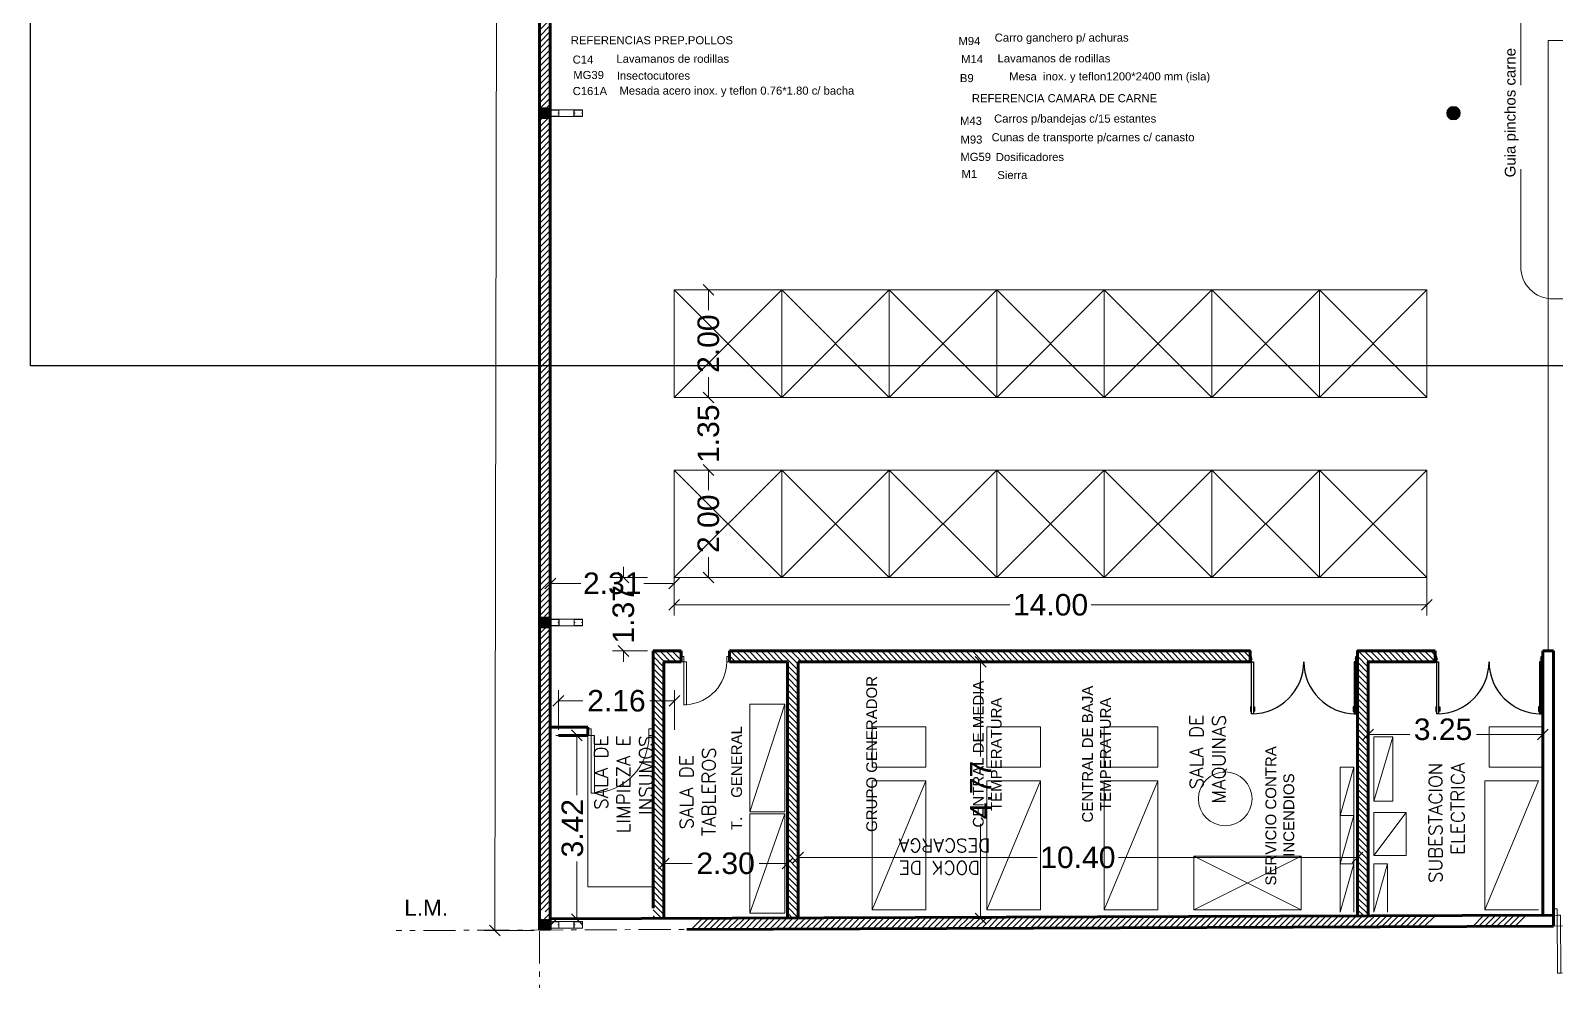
# Model space of a CAD drawing. Header units: inches. Extents: x 2 to 337, y 2 to 182.
# Drawn here: x 20.52 to 48.89, y 31.02 to 48.69 of the extents above; entities that cross this region are included whole.
import ezdxf

# ---------------------------------------------------------------- set-up
doc = ezdxf.new("R2010")
doc.units = ezdxf.units.IN
doc.header["$MEASUREMENT"] = 0
for name, pattern in [('ACAD_ISO10W100', [18, 12, -3, 0, -3]), ('HIDDEN2', [4.7625, 3.175, -1.5875]), ('LÍNEAS_OCULTAS2', [0.1875, 0.125, -0.0625])]:
    doc.linetypes.add(name, pattern=pattern)
for name, color, linetype, lineweight in [('0-EQUIPAMIENTO-LAB', 6, 'Continuous', 13), ('01 eje', 30, 'ACAD_ISO10W100', 9), ('ARQ-CARPINTERIAS', 4, 'Continuous', 9), ('COMESTIBLES0-EQUIP-TXT', 3, 'Continuous', 9), ('Est-Acero', 4, 'Continuous', 13), ('L COTAS', 1, 'Continuous', 9), ('l gris', 9, 'Continuous', 5), ('l muro', 5, 'Continuous', 80), ('L PROYEC', 4, 'HIDDEN2', 9), ('LAVADO MU', 10, 'Continuous', 5), ('smr acero', 170, 'Continuous', 15)]:
    doc.layers.add(name, color=color, linetype=linetype, lineweight=lineweight)
for name, color, linetype in [('01-COTAS ESTRUCTURA', 9, 'Continuous'), ('ARQ-TXTS LOCAL', 3, 'Continuous'), ('CARP-Herrajes', 9, 'Continuous'), ('Carp-Linea abrir', 9, 'Continuous'), ('CARP-MARCOS', 4, 'Continuous'), ('CARP-Puertas', 4, 'Continuous'), ('JU-PLANTA(XREF)$0$COMESTIBLES0-EQUIP-TXT', 3, 'Continuous'), ('l texto', 30, 'Continuous')]:
    doc.layers.add(name, color=color, linetype=linetype)
doc.styles.add('2mm para 1.100', font='ARIAL.TTF')
doc.styles.add('3mm para 1.100', font='ARIAL.TTF')
doc.styles.add('ARIAL', font='ARIAL.TTF')
doc.styles.add('JU-PLANTA(XREF)$0$ARIAL', font='ARIAL.TTF')
doc.styles.add('RomanS', font='romans.shx')
doc.styles.get("Standard").update_dxf_attribs({"font": 'ARIAL.TTF'})
doc.dimstyles.new('cotas 1.100', dxfattribs={"dimscale": 2, "dimtxt": 0.2, "dimasz": 0.1, "dimexe": 0.1, "dimexo": 0.05, "dimgap": 0.05, "dimtad": 0, "dimzin": 0, "dimdsep": 46, "dimtxsty": '2mm para 1.100', "dimblk": 'OBLIQUE', "dimcen": 0.09, "dimclrd": 256, "dimclre": 256, "dimclrt": 256, "dimaunit": 1, "dimadec": 3, "dimazin": 0, "dimtfac": 1, "dimtofl": 0, "dimtmove": 2, "dimatfit": 3, "dimfxl": 0, "dimtolj": 1, "dimtzin": 0, "dimlwd": -1, "dimlwe": -1, "dimarcsym": 0})
pattern_1 = [(135, (781.94622, -3415.76758), (-0.0561266008, -0.0561266008), [])]

# ---------------------------------------------------------------- blocks, each defined once
blk = doc.blocks.new('terreno1')
at = {"layer": '01 eje', "ltscale": 0.05}
for p, q in [((2858.813, 860.328), (2858.813, 730.799)), ((2901.252, 733.518), (2856.148, 733.34))]:
    blk.add_line(p, q, dxfattribs=at)
at = {"layer": '01 eje', "insert": (2856.297, 733.915), "char_height": 0.3, "attachment_point": 1}
blk.add_mtext_dynamic_manual_height_columns('L.M.', width=7.33177, gutter_width=12.5, heights=[0], dxfattribs=at)
blk = doc.blocks.new('SE-PM01$0$LR-PM01$0$Puerta1')
for p, q in [((616.66, 127.39), (616.66, 128.189)), ((616.711, 128.189), (616.66, 128.189)), ((616.711, 127.39), (616.711, 128.189)), ((616.711, 127.39), (616.66, 127.39))]:
    blk.add_line(p, q)
at = {"ltscale": 200}
for points in [[(616.61, 127.29), (616.66, 127.29), (616.66, 127.39), (616.61, 127.39)], [(617.46, 127.29), (617.51, 127.29), (617.51, 127.39), (617.46, 127.39)]]:
    blk.add_lwpolyline(points, close=True, dxfattribs=at)
blk.add_arc((616.66, 127.39), 0.8, 360, 86.3151, dxfattribs=at)
blk = doc.blocks.new('*U29')
at = {"layer": 'CARP-Herrajes'}
for p, q in [((0.03, 0.912), (0.02, 0.912)), ((0.03, 0.898), (0.02, 0.898)), ((0.062, 0.912), (0.072, 0.912)), ((0.062, 0.898), (0.072, 0.898)), ((1.938, 0.912), (1.928, 0.912)), ((1.938, 0.898), (1.928, 0.898)), ((1.97, 0.912), (1.98, 0.912)), ((1.97, 0.898), (1.98, 0.898))]:
    blk.add_line(p, q, dxfattribs=at)
for points in [[(0.013, 0.923), (0.017, 0.923, -0.414214), (0.02, 0.919), (0.02, 0.842, -0.414214), (0.017, 0.838), (0.013, 0.838, -0.414214), (0.01, 0.842), (0.01, 0.919, -0.414214)], [(0.079, 0.923), (0.075, 0.923, 0.414214), (0.072, 0.919), (0.072, 0.842, 0.414214), (0.075, 0.838), (0.079, 0.838, 0.414214), (0.082, 0.842), (0.082, 0.919, 0.414214)], [(1.921, 0.923), (1.925, 0.923, -0.414214), (1.928, 0.919), (1.928, 0.842, -0.414214), (1.925, 0.838), (1.921, 0.838, -0.414214), (1.918, 0.842), (1.918, 0.919, -0.414214)], [(1.987, 0.923), (1.983, 0.923, 0.414214), (1.98, 0.919), (1.98, 0.842, 0.414214), (1.983, 0.838), (1.987, 0.838, 0.414214), (1.99, 0.842), (1.99, 0.919, 0.414214)]]:
    blk.add_lwpolyline(points, format="xyb", close=True, dxfattribs=at)
at = {"layer": 'Carp-Linea abrir'}
for centre, start, end in [((0.03, 0), 0, 90), ((1.97, 0), 90, 180)]:
    blk.add_arc(centre, 0.97, start, end, dxfattribs=at)
at = {"layer": 'CARP-MARCOS'}
for points in [[(0, 0), (0, -0.01), (0.01, -0.01), (0.01, 0), (0.03, 0), (0.03, -0.045), (0.04, -0.045), (0.04, -0.055), (0.03, -0.055), (0.03, -0.1), (0.01, -0.1), (0.01, -0.09), (0, -0.09), (0, -0.1)], [(2, 0), (2, -0.01), (1.99, -0.01), (1.99, 0), (1.97, 0), (1.97, -0.045), (1.96, -0.045), (1.96, -0.055), (1.97, -0.055), (1.97, -0.1), (1.99, -0.1), (1.99, -0.09), (2, -0.09), (2, -0.1)]]:
    blk.add_lwpolyline(points, dxfattribs=at)
at = {"layer": 'CARP-Puertas'}
for points in [[(0.03, 0), (0.062, 0), (0.062, 0.97), (0.03, 0.97), (0.03, 0)], [(1.97, 0), (1.938, 0), (1.938, 0.97), (1.97, 0.97), (1.97, 0)]]:
    blk.add_lwpolyline(points, dxfattribs=at)
blk = doc.blocks.new('_Oblique')
at = {"color": 0, "linetype": 'ByBlock', "lineweight": -2}
blk.add_line((-0.5, -0.5), (0.5, 0.5), dxfattribs=at)
blk = doc.blocks.new('*D95')
at = {"layer": 'Defpoints', "color": 0}
for p in [(29.361, 156.769), (30.191, 156.768), (29.991, 31.949)]:
    blk.add_point(p, dxfattribs=at)
at = {"layer": 'L COTAS'}
for p, q in [((30.091, 156.768), (29.161, 156.77)), ((29.361, 156.769), (29.262, 95.269)), ((29.161, 31.95), (29.259, 93.45)), ((29.891, 31.949), (28.961, 31.95))]:
    blk.add_line(p, q, dxfattribs=at)
at = {"layer": 'L COTAS', "xscale": 0.2, "yscale": 0.2, "zscale": 0.2}
for p, rotation in [((29.361, 156.769), 89.90828215739022), ((29.161, 31.95), 269.9082821573902)]:
    blk.add_blockref('_Oblique', p, dxfattribs=dict(at, rotation=rotation))
at = {"layer": 'L COTAS', "insert": (29.261, 94.36), "char_height": 0.4, "attachment_point": 5, "rotation": 89.9083, "style": '2mm para 1.100'}
blk.add_mtext('\\A1;124.82', dxfattribs=at)
blk = doc.blocks.new('*D172')
at = {"layer": 'Defpoints', "color": 0}
for p in [(37.343, 36.95), (38.196, 36.95), (37.969, 32.176)]:
    blk.add_point(p, dxfattribs=at)
at = {"layer": 'L COTAS'}
for p, q in [((37.443, 36.95), (38.396, 36.95)), ((38.196, 36.95), (38.196, 35.19)), ((38.196, 32.176), (38.196, 33.935)), ((38.069, 32.176), (38.396, 32.176))]:
    blk.add_line(p, q, dxfattribs=at)
at = {"layer": 'L COTAS', "xscale": 0.2, "yscale": 0.2, "zscale": 0.2}
for p, rotation in [((38.196, 36.95), 90), ((38.196, 32.176), 270)]:
    blk.add_blockref('_Oblique', p, dxfattribs=dict(at, rotation=rotation))
at = {"layer": 'L COTAS', "insert": (38.196, 34.563), "char_height": 0.4, "attachment_point": 5, "rotation": 90, "style": '2mm para 1.100'}
blk.add_mtext('\\A1;4.77', dxfattribs=at)
blk = doc.blocks.new('*D236')
at = {"layer": 'Defpoints', "color": 0}
for p in [(34.802, 33.292), (45.206, 33.309), (45.206, 33.292)]:
    blk.add_point(p, dxfattribs=at)
at = {"layer": 'L COTAS'}
for p, q in [((34.802, 33.392), (34.802, 33.509)), ((45.206, 33.392), (45.206, 33.509)), ((34.802, 33.309), (39.249, 33.309)), ((45.206, 33.309), (40.759, 33.309))]:
    blk.add_line(p, q, dxfattribs=at)
at = {"layer": 'L COTAS', "xscale": 0.2, "yscale": 0.2, "zscale": 0.2, "rotation": 180}
blk.add_blockref('_Oblique', (34.802, 33.309), dxfattribs=at)
at = {"layer": 'L COTAS', "xscale": 0.2, "yscale": 0.2, "zscale": 0.2}
blk.add_blockref('_Oblique', (45.206, 33.309), dxfattribs=at)
at = {"layer": 'L COTAS', "insert": (40.004, 33.309), "char_height": 0.4, "attachment_point": 5, "style": '2mm para 1.100'}
blk.add_mtext('\\A1;10.40', dxfattribs=at)
blk = doc.blocks.new('SE-PM01$0$P3')
for p, q in [((7, 19.56), (6.1, 19.56)), ((6.1, 19.509), (6.1, 19.56)), ((7, 19.509), (7, 19.56))]:
    blk.add_line(p, q)
at = {"ltscale": 200}
blk.add_line((7, 19.509), (6.1, 19.509), dxfattribs=at)
for points in [[(7.1, 19.61), (7.1, 19.56), (7, 19.56), (7, 19.61)], [(7.1, 18.66), (7.1, 18.61), (7, 18.61), (7, 18.66)]]:
    blk.add_lwpolyline(points, close=True, dxfattribs=at)
blk.add_arc((7, 19.56), 0.9, 183.2763, 270, dxfattribs=at)
blk = doc.blocks.new('*D214')
at = {"layer": 'Defpoints', "color": 0}
for p in [(32.302, 34.357), (34.602, 34.357), (34.602, 33.198)]:
    blk.add_point(p, dxfattribs=at)
at = {"layer": 'L COTAS'}
for p, q in [((32.302, 34.257), (32.302, 32.998)), ((34.602, 34.257), (34.602, 32.998)), ((32.302, 33.198), (32.83, 33.198)), ((34.602, 33.198), (34.074, 33.198))]:
    blk.add_line(p, q, dxfattribs=at)
at = {"layer": 'L COTAS', "xscale": 0.2, "yscale": 0.2, "zscale": 0.2, "rotation": 180}
blk.add_blockref('_Oblique', (32.302, 33.198), dxfattribs=at)
at = {"layer": 'L COTAS', "xscale": 0.2, "yscale": 0.2, "zscale": 0.2}
blk.add_blockref('_Oblique', (34.602, 33.198), dxfattribs=at)
at = {"layer": 'L COTAS', "insert": (33.452, 33.198), "char_height": 0.4, "attachment_point": 5, "style": '2mm para 1.100'}
blk.add_mtext('\\A1;2.30', dxfattribs=at)
blk = doc.blocks.new('*D84')
at = {"layer": 'Defpoints', "color": 0}
for p in [(32.496, 43.866), (32.496, 41.866), (33.132, 41.866)]:
    blk.add_point(p, dxfattribs=at)
at = {"layer": 'L COTAS'}
for p, q in [((32.596, 43.866), (33.332, 43.866)), ((33.132, 43.866), (33.132, 43.488)), ((33.132, 41.866), (33.132, 42.244)), ((32.596, 41.866), (33.332, 41.866))]:
    blk.add_line(p, q, dxfattribs=at)
at = {"layer": 'L COTAS', "xscale": 0.2, "yscale": 0.2, "zscale": 0.2}
for p, rotation in [((33.132, 43.866), 90), ((33.132, 41.866), 270)]:
    blk.add_blockref('_Oblique', p, dxfattribs=dict(at, rotation=rotation))
at = {"layer": 'L COTAS', "insert": (33.132, 42.866), "char_height": 0.4, "attachment_point": 5, "rotation": 90, "style": '2mm para 1.100'}
blk.add_mtext('\\A1;2.00', dxfattribs=at)
blk = doc.blocks.new('*D85')
at = {"layer": 'Defpoints', "color": 0}
for p in [(32.496, 41.866), (32.496, 40.516), (33.132, 40.516)]:
    blk.add_point(p, dxfattribs=at)
at = {"layer": 'L COTAS'}
for p, q in [((33.132, 41.866), (33.132, 42.066)), ((32.596, 41.866), (33.332, 41.866)), ((32.596, 40.516), (33.332, 40.516)), ((33.132, 40.516), (33.132, 40.316))]:
    blk.add_line(p, q, dxfattribs=at)
at = {"layer": 'L COTAS', "xscale": 0.2, "yscale": 0.2, "zscale": 0.2}
for p, rotation in [((33.132, 41.866), 270), ((33.132, 40.516), 90)]:
    blk.add_blockref('_Oblique', p, dxfattribs=dict(at, rotation=rotation))
at = {"layer": 'L COTAS', "insert": (33.132, 41.191), "char_height": 0.4, "attachment_point": 5, "rotation": 90, "style": '2mm para 1.100'}
blk.add_mtext('\\A1;1.35', dxfattribs=at)
blk = doc.blocks.new('*D86')
at = {"layer": 'Defpoints', "color": 0}
for p in [(32.496, 40.516), (32.496, 38.516), (33.132, 38.516)]:
    blk.add_point(p, dxfattribs=at)
at = {"layer": 'L COTAS'}
for p, q in [((32.596, 40.516), (33.332, 40.516)), ((33.132, 40.516), (33.132, 40.138)), ((33.132, 38.516), (33.132, 38.894)), ((32.596, 38.516), (33.332, 38.516))]:
    blk.add_line(p, q, dxfattribs=at)
at = {"layer": 'L COTAS', "xscale": 0.2, "yscale": 0.2, "zscale": 0.2}
for p, rotation in [((33.132, 40.516), 90), ((33.132, 38.516), 270)]:
    blk.add_blockref('_Oblique', p, dxfattribs=dict(at, rotation=rotation))
at = {"layer": 'L COTAS', "insert": (33.132, 39.516), "char_height": 0.4, "attachment_point": 5, "rotation": 90, "style": '2mm para 1.100'}
blk.add_mtext('\\A1;2.00', dxfattribs=at)
blk = doc.blocks.new('*D93')
at = {"layer": 'Defpoints', "color": 0}
for p in [(45.406, 36.091), (48.652, 35.776), (45.406, 35.596)]:
    blk.add_point(p, dxfattribs=at)
at = {"layer": 'L COTAS'}
for p, q in [((45.406, 35.991), (45.406, 35.396)), ((45.406, 35.596), (46.176, 35.596)), ((48.652, 35.596), (47.418, 35.596)), ((48.652, 35.676), (48.652, 35.396))]:
    blk.add_line(p, q, dxfattribs=at)
at = {"layer": 'L COTAS', "xscale": 0.2, "yscale": 0.2, "zscale": 0.2, "rotation": 180}
blk.add_blockref('_Oblique', (45.406, 35.596), dxfattribs=at)
at = {"layer": 'L COTAS', "xscale": 0.2, "yscale": 0.2, "zscale": 0.2}
blk.add_blockref('_Oblique', (48.652, 35.596), dxfattribs=at)
at = {"layer": 'L COTAS', "insert": (46.797, 35.691), "char_height": 0.4, "attachment_point": 5, "style": '2mm para 1.100'}
blk.add_mtext('\\A1;3.25', dxfattribs=at)
blk = doc.blocks.new('*D234')
at = {"layer": 'Defpoints', "color": 0}
for p in [(46.496, 39.015), (32.496, 38.516), (32.496, 38.007)]:
    blk.add_point(p, dxfattribs=at)
at = {"layer": 'L COTAS'}
for p, q in [((46.496, 38.915), (46.496, 37.807)), ((32.496, 38.416), (32.496, 37.807)), ((32.496, 38.007), (38.741, 38.007)), ((46.496, 38.007), (40.252, 38.007))]:
    blk.add_line(p, q, dxfattribs=at)
at = {"layer": 'L COTAS', "xscale": 0.2, "yscale": 0.2, "zscale": 0.2, "rotation": 180}
blk.add_blockref('_Oblique', (32.496, 38.007), dxfattribs=at)
at = {"layer": 'L COTAS', "xscale": 0.2, "yscale": 0.2, "zscale": 0.2}
blk.add_blockref('_Oblique', (46.496, 38.007), dxfattribs=at)
at = {"layer": 'L COTAS', "insert": (39.496, 38.007), "char_height": 0.4, "attachment_point": 5, "style": '2mm para 1.100'}
blk.add_mtext('\\A1;14.00', dxfattribs=at)
blk = doc.blocks.new('*D94')
at = {"layer": 'Defpoints', "color": 0}
for p in [(30.191, 38.916), (32.496, 38.916), (30.191, 38.407)]:
    blk.add_point(p, dxfattribs=at)
at = {"layer": 'L COTAS'}
for p, q in [((30.191, 38.816), (30.191, 38.207)), ((32.496, 38.816), (32.496, 38.207)), ((30.191, 38.407), (30.759, 38.407)), ((32.496, 38.407), (31.928, 38.407))]:
    blk.add_line(p, q, dxfattribs=at)
at = {"layer": 'L COTAS', "xscale": 0.2, "yscale": 0.2, "zscale": 0.2, "rotation": 180}
blk.add_blockref('_Oblique', (30.191, 38.407), dxfattribs=at)
at = {"layer": 'L COTAS', "xscale": 0.2, "yscale": 0.2, "zscale": 0.2}
blk.add_blockref('_Oblique', (32.496, 38.407), dxfattribs=at)
at = {"layer": 'L COTAS', "insert": (31.343, 38.407), "char_height": 0.4, "attachment_point": 5, "style": '2mm para 1.100'}
blk.add_mtext('\\A1;2.31', dxfattribs=at)
blk = doc.blocks.new('*D241')
at = {"layer": 'Defpoints', "color": 0}
for p in [(31.551, 38.516), (32.102, 38.516), (32.102, 37.15)]:
    blk.add_point(p, dxfattribs=at)
at = {"layer": 'L COTAS'}
for p, q in [((31.551, 38.516), (31.551, 38.716)), ((32.002, 38.516), (31.351, 38.516)), ((32.002, 37.15), (31.351, 37.15)), ((31.551, 37.15), (31.551, 36.95))]:
    blk.add_line(p, q, dxfattribs=at)
at = {"layer": 'L COTAS', "xscale": 0.2, "yscale": 0.2, "zscale": 0.2}
for p, rotation in [((31.551, 38.516), 270), ((31.551, 37.15), 90)]:
    blk.add_blockref('_Oblique', p, dxfattribs=dict(at, rotation=rotation))
at = {"layer": 'L COTAS', "insert": (31.551, 37.833), "char_height": 0.4, "attachment_point": 5, "rotation": 90, "style": '2mm para 1.100'}
blk.add_mtext('\\A1;1.37', dxfattribs=at)
blk = doc.blocks.new('*D182')
at = {"layer": 'Defpoints', "color": 0}
for p in [(30.191, 35.58), (30.686, 35.58), (31.376, 32.16)]:
    blk.add_point(p, dxfattribs=at)
at = {"layer": 'L COTAS'}
for p, q in [((30.291, 35.58), (30.886, 35.58)), ((30.686, 35.58), (30.686, 34.47)), ((30.686, 32.16), (30.686, 33.235)), ((31.276, 32.16), (30.486, 32.16))]:
    blk.add_line(p, q, dxfattribs=at)
at = {"layer": 'L COTAS', "xscale": 0.2, "yscale": 0.2, "zscale": 0.2}
for p, rotation in [((30.686, 35.58), 90), ((30.686, 32.16), 270)]:
    blk.add_blockref('_Oblique', p, dxfattribs=dict(at, rotation=rotation))
at = {"layer": 'L COTAS', "insert": (30.603, 33.853), "char_height": 0.4, "attachment_point": 5, "rotation": 90, "style": '2mm para 1.100'}
blk.add_mtext('\\A1;3.42', dxfattribs=at)
blk = doc.blocks.new('*D183')
at = {"layer": 'Defpoints', "color": 0}
for p in [(30.341, 36.222), (30.341, 35.58), (32.502, 35.58)]:
    blk.add_point(p, dxfattribs=at)
at = {"layer": 'L COTAS'}
for p, q in [((30.341, 35.68), (30.341, 36.422)), ((32.502, 35.68), (32.502, 36.422)), ((30.341, 36.222), (30.799, 36.222)), ((32.502, 36.222), (32.044, 36.222))]:
    blk.add_line(p, q, dxfattribs=at)
at = {"layer": 'L COTAS', "xscale": 0.2, "yscale": 0.2, "zscale": 0.2, "rotation": 180}
blk.add_blockref('_Oblique', (30.341, 36.222), dxfattribs=at)
at = {"layer": 'L COTAS', "xscale": 0.2, "yscale": 0.2, "zscale": 0.2}
blk.add_blockref('_Oblique', (32.502, 36.222), dxfattribs=at)
at = {"layer": 'L COTAS', "insert": (31.421, 36.222), "char_height": 0.4, "attachment_point": 5, "style": '2mm para 1.100'}
blk.add_mtext('\\A1;2.16', dxfattribs=at)
blk = doc.blocks.new('base1')
at = {"layer": 'smr acero'}
h = blk.add_hatch(color=256, dxfattribs=at)
h.dxf.hatch_style = 1
h.paths.add_polyline_path([(4862.665, 1040.797), (4862.665, 1040.597), (4862.465, 1040.597), (4862.465, 1040.797)])
for p, q in [((4863.111, 1040.757), (4862.809, 1040.757)), ((4863.111, 1040.637), (4862.809, 1040.637))]:
    blk.add_line(p, q, dxfattribs=at)
blk.add_lwpolyline([(4862.465, 1040.597), (4862.665, 1040.597), (4862.665, 1040.797), (4862.465, 1040.797)], close=True, dxfattribs=at)
for points in [[(4862.819, 1040.757), (4862.671, 1040.757, 0.414214), (4862.665, 1040.751), (4862.665, 1040.703, 0.414214), (4862.671, 1040.697), (4862.685, 1040.697), (4862.685, 1040.699), (4862.673, 1040.699, -0.414214), (4862.667, 1040.705), (4862.667, 1040.749, -0.414214), (4862.673, 1040.755), (4862.817, 1040.755, -0.414214), (4862.823, 1040.749), (4862.823, 1040.705, -0.414214), (4862.817, 1040.699), (4862.805, 1040.699), (4862.805, 1040.697), (4862.819, 1040.697, 0.414214), (4862.825, 1040.703), (4862.825, 1040.751, 0.414214)], [(4863.111, 1040.757), (4863.259, 1040.757, -0.414214), (4863.265, 1040.751), (4863.265, 1040.703, -0.414214), (4863.259, 1040.697), (4863.245, 1040.697), (4863.245, 1040.699), (4863.257, 1040.699, 0.414214), (4863.263, 1040.705), (4863.263, 1040.749, 0.414214), (4863.257, 1040.755), (4863.113, 1040.755, 0.414214), (4863.107, 1040.749), (4863.107, 1040.705, 0.414214), (4863.113, 1040.699), (4863.125, 1040.699), (4863.125, 1040.697), (4863.111, 1040.697, -0.414214), (4863.105, 1040.703), (4863.105, 1040.751, -0.414214)], [(4862.819, 1040.637), (4862.671, 1040.637, -0.414214), (4862.665, 1040.643), (4862.665, 1040.691, -0.414214), (4862.671, 1040.697), (4862.685, 1040.697), (4862.685, 1040.695), (4862.673, 1040.695, 0.414214), (4862.667, 1040.689), (4862.667, 1040.645, 0.414214), (4862.673, 1040.639), (4862.817, 1040.639, 0.414214), (4862.823, 1040.645), (4862.823, 1040.689, 0.414214), (4862.817, 1040.695), (4862.805, 1040.695), (4862.805, 1040.697), (4862.819, 1040.697, -0.414214), (4862.825, 1040.691), (4862.825, 1040.643, -0.414214)], [(4863.111, 1040.637), (4863.259, 1040.637, 0.414214), (4863.265, 1040.643), (4863.265, 1040.691, 0.414214), (4863.259, 1040.697), (4863.245, 1040.697), (4863.245, 1040.695), (4863.257, 1040.695, -0.414214), (4863.263, 1040.689), (4863.263, 1040.645, -0.414214), (4863.257, 1040.639), (4863.113, 1040.639, -0.414214), (4863.107, 1040.645), (4863.107, 1040.689, -0.414214), (4863.113, 1040.695), (4863.125, 1040.695), (4863.125, 1040.697), (4863.111, 1040.697, 0.414214), (4863.105, 1040.691), (4863.105, 1040.643, 0.414214)]]:
    blk.add_lwpolyline(points, format="xyb", close=True, dxfattribs=at)

msp = doc.modelspace()

# ---------------------------------------------------------------- hatches: boundary and pattern name
at = {"layer": 'LAVADO MU'}
h = msp.add_hatch(dxfattribs=at)
h.set_pattern_fill('ANSI31', color=256, scale=0.025)
h.set_pattern_definition([(45, (-3437.72622, -714.39376), (-0.0561266008, 0.0561266008), [])])
h.paths.add_polyline_path([(30.191, 71.952), (29.991, 71.952), (29.991, 32.299), (30.191, 32.299)])
h = msp.add_hatch(dxfattribs=at)
h.set_pattern_fill('ANSI31', color=256, scale=0.025, angle=90)
h.set_pattern_definition([(135, (768.84247, -3415.76796), (-0.0561266008, -0.0561266008), [])])
h.paths.add_polyline_path([(32.102, 37.15), (32.102, 32.175), (32.302, 32.175), (32.302, 36.95), (32.623, 36.95), (32.623, 37.15)])
h = msp.add_hatch(dxfattribs=at)
h.set_pattern_fill('ANSI31', color=256, scale=0.025, angle=90)
h.set_pattern_definition(pattern_1)
h.paths.add_polyline_path([(33.523, 37.15), (33.523, 36.95), (34.602, 36.95), (34.602, 32.175), (34.802, 32.175), (34.802, 36.95), (43.206, 36.95), (43.206, 37.15), (34.802, 37.15), (34.802, 37.15)])
h = msp.add_hatch(dxfattribs=at)
h.set_pattern_fill('ANSI31', color=256, scale=0.025, angle=90)
h.set_pattern_definition(pattern_1)
h.paths.add_polyline_path([(45.206, 37.15), (45.206, 32.22), (45.401, 32.221), (45.406, 36.95), (46.652, 36.95), (46.652, 37.15)])
at = {"layer": 'smr acero'}
h = msp.add_hatch(color=256, dxfattribs=at)
h.dxf.hatch_style = 1
h.paths.add_polyline_path([(46.866, 47.154, 1), (47.116, 47.154, 1)])

# ---------------------------------------------------------------- linework, layer by layer
msp.add_lwpolyline([(20.523, 68.449), (98.033, 68.449), (98.033, 42.456), (20.523, 42.456)], close=True)
at = {"layer": '0-EQUIPAMIENTO-LAB'}
for p, q in [((34.553, 36.16), (33.903, 34.16)), ((30.891, 35.58), (30.891, 32.76)), ((36.178, 35.736), (37.178, 35.736)), ((36.178, 34.986), (36.178, 35.736)), ((37.178, 34.986), (37.178, 35.736)), ((38.308, 35.736), (39.308, 35.736)), ((38.308, 34.986), (38.308, 35.736)), ((39.308, 34.986), (39.308, 35.736)), ((40.491, 35.736), (41.491, 35.736)), ((40.491, 34.986), (40.491, 35.736)), ((41.491, 34.986), (41.491, 35.736)), ((45.862, 35.555), (45.512, 35.555)), ((45.862, 35.555), (45.512, 34.355)), ((45.512, 35.555), (45.512, 34.355)), ((45.862, 35.555), (45.862, 34.355)), ((47.652, 35.736), (48.652, 35.736)), ((47.652, 34.986), (47.652, 35.736)), ((36.178, 34.986), (37.178, 34.986)), ((38.308, 34.986), (39.308, 34.986)), ((40.491, 34.986), (41.491, 34.986)), ((44.885, 34.99), (45.135, 34.99)), ((45.135, 34.99), (44.885, 34.09)), ((44.885, 34.99), (44.885, 34.09)), ((45.135, 34.99), (45.135, 34.09)), ((47.652, 34.986), (48.652, 34.986)), ((36.178, 32.336), (36.178, 34.736)), ((36.178, 34.736), (37.178, 34.736)), ((36.178, 32.336), (37.178, 34.736)), ((37.178, 32.336), (37.178, 34.736)), ((38.308, 32.336), (38.308, 34.736)), ((38.308, 34.736), (39.308, 34.736)), ((38.308, 32.336), (39.308, 34.736)), ((39.308, 32.336), (39.308, 34.736)), ((40.491, 32.336), (40.491, 34.736)), ((40.491, 34.736), (41.491, 34.736)), ((40.491, 32.336), (41.491, 34.736)), ((41.491, 32.336), (41.491, 34.736)), ((47.575, 32.336), (47.575, 34.736)), ((47.575, 34.736), (48.575, 34.736)), ((47.575, 32.336), (48.575, 34.736)), ((45.862, 34.355), (45.512, 34.355)), ((34.553, 34.122), (33.903, 32.274)), ((44.885, 34.09), (45.135, 34.09)), ((45.135, 34.09), (44.885, 33.19)), ((44.885, 34.09), (44.885, 33.19)), ((44.885, 34.09), (45.135, 34.09)), ((45.135, 34.09), (45.135, 33.19)), ((46.112, 34.144), (45.512, 34.144)), ((46.112, 34.144), (45.512, 33.344)), ((45.512, 34.144), (45.512, 33.344)), ((46.112, 34.144), (46.112, 33.344)), ((44.159, 32.336), (42.159, 33.336)), ((42.159, 32.336), (44.159, 33.336)), ((44.159, 33.336), (42.159, 33.336)), ((42.159, 32.336), (42.159, 33.336)), ((44.159, 32.336), (44.159, 33.336)), ((44.885, 33.19), (45.135, 33.19)), ((45.135, 33.19), (44.885, 32.29)), ((44.885, 33.19), (44.885, 32.29)), ((44.885, 33.19), (45.135, 33.19)), ((45.135, 33.19), (45.135, 32.29)), ((46.112, 33.344), (45.512, 33.344)), ((45.512, 33.19), (45.762, 33.19)), ((45.762, 33.19), (45.512, 32.29)), ((45.512, 33.19), (45.512, 32.29)), ((45.762, 33.19), (45.762, 32.29)), ((30.891, 32.76), (32.091, 32.76)), ((36.178, 32.336), (37.178, 32.336)), ((38.308, 32.336), (39.308, 32.336)), ((40.491, 32.336), (41.491, 32.336)), ((44.159, 32.336), (42.159, 32.336)), ((47.575, 32.336), (48.575, 32.336))]:
    msp.add_line(p, q, dxfattribs=at)
for points in [[(32.496, 43.866), (34.496, 43.866), (34.496, 41.866), (32.496, 41.866), (34.496, 43.866), (34.496, 41.866), (32.496, 43.866), (32.496, 41.866)], [(34.496, 43.866), (36.496, 43.866), (36.496, 41.866), (34.496, 41.866), (36.496, 43.866), (36.496, 41.866), (34.496, 43.866), (34.496, 41.866)], [(36.496, 43.866), (38.496, 43.866), (38.496, 41.866), (36.496, 41.866), (38.496, 43.866), (38.496, 41.866), (36.496, 43.866), (36.496, 41.866)], [(38.496, 43.866), (40.496, 43.866), (40.496, 41.866), (38.496, 41.866), (40.496, 43.866), (40.496, 41.866), (38.496, 43.866), (38.496, 41.866)], [(40.496, 43.866), (42.496, 43.866), (42.496, 41.866), (40.496, 41.866), (42.496, 43.866), (42.496, 41.866), (40.496, 43.866), (40.496, 41.866)], [(42.496, 43.866), (44.496, 43.866), (44.496, 41.866), (42.496, 41.866), (44.496, 43.866), (44.496, 41.866), (42.496, 43.866), (42.496, 41.866)], [(44.496, 43.866), (46.496, 43.866), (46.496, 41.866), (44.496, 41.866), (46.496, 43.866), (46.496, 41.866), (44.496, 43.866), (44.496, 41.866)], [(32.496, 40.516), (34.496, 40.516), (34.496, 38.516), (32.496, 38.516), (34.496, 40.516), (34.496, 38.516), (32.496, 40.516), (32.496, 38.516)], [(34.496, 40.516), (36.496, 40.516), (36.496, 38.516), (34.496, 38.516), (36.496, 40.516), (36.496, 38.516), (34.496, 40.516), (34.496, 38.516)], [(36.496, 40.516), (38.496, 40.516), (38.496, 38.516), (36.496, 38.516), (38.496, 40.516), (38.496, 38.516), (36.496, 40.516), (36.496, 38.516)], [(38.496, 40.516), (40.496, 40.516), (40.496, 38.516), (38.496, 38.516), (40.496, 40.516), (40.496, 38.516), (38.496, 40.516), (38.496, 38.516)], [(40.496, 40.516), (42.496, 40.516), (42.496, 38.516), (40.496, 38.516), (42.496, 40.516), (42.496, 38.516), (40.496, 40.516), (40.496, 38.516)], [(42.496, 40.516), (44.496, 40.516), (44.496, 38.516), (42.496, 38.516), (44.496, 40.516), (44.496, 38.516), (42.496, 40.516), (42.496, 38.516)], [(44.496, 40.516), (46.496, 40.516), (46.496, 38.516), (44.496, 38.516), (46.496, 40.516), (46.496, 38.516), (44.496, 40.516), (44.496, 38.516)], [(33.903, 36.16), (34.553, 36.16), (34.553, 34.16), (33.903, 34.16)], [(33.903, 34.122), (34.553, 34.122), (34.553, 32.274), (33.903, 32.274)]]:
    msp.add_lwpolyline(points, close=True, dxfattribs=at)
msp.add_circle((42.745, 34.399), 0.5, dxfattribs=at)
at = {"layer": 'Est-Acero'}
msp.add_circle((46.991, 47.154), 0.125, dxfattribs=at)
at = {"layer": 'l gris'}
msp.add_lwpolyline([(51.252, 48.504), (48.752, 48.504), (48.752, 37.15)], dxfattribs=at)
at = {"layer": 'l muro'}
for p, q in [((29.991, 156.769), (29.991, 31.96)), ((30.191, 156.769), (30.191, 31.96)), ((30.191, 32.149), (30.191, 52.651)), ((32.623, 37.15), (32.102, 37.15)), ((32.102, 37.15), (32.102, 32.365)), ((32.302, 36.95), (32.302, 32.165)), ((32.623, 36.95), (32.302, 36.95)), ((32.623, 37.15), (32.623, 36.95)), ((33.523, 37.15), (34.802, 37.15)), ((33.523, 37.15), (33.523, 36.95)), ((33.523, 36.95), (34.602, 36.95)), ((34.602, 36.95), (34.602, 32.175)), ((34.802, 36.95), (34.802, 32.175)), ((48.652, 32.233), (48.652, 37.15)), ((48.652, 37.15), (48.852, 37.15)), ((48.853, 32.034), (48.852, 37.15)), ((30.891, 35.73), (30.191, 35.73)), ((30.891, 35.58), (30.341, 35.58)), ((30.891, 35.58), (30.891, 35.73)), ((32.732, 31.971), (48.853, 32.034))]:
    msp.add_line(p, q, dxfattribs=at)
for points in [[(34.802, 37.15), (34.802, 37.15), (43.206, 37.15), (43.206, 36.95), (34.802, 36.95)], [(48.853, 32.233), (30.191, 32.165)]]:
    msp.add_lwpolyline(points, dxfattribs=at)
msp.add_lwpolyline([(46.652, 37.15), (46.652, 36.95), (45.406, 36.95), (45.401, 32.221), (45.206, 32.22), (45.206, 37.15), (46.652, 37.15)], close=True, dxfattribs=at)
at = {"layer": 'L PROYEC', "linetype": 'LÍNEAS_OCULTAS2', "ltscale": 25}
for p, q in [((48.242, 50.801), (48.242, 44.298)), ((48.842, 43.698), (51.494, 43.698))]:
    msp.add_line(p, q, dxfattribs=at)
at = {"layer": 'L PROYEC', "linetype": 'LÍNEAS_OCULTAS2', "ltscale": 50}
msp.add_arc((48.842, 44.298), 0.6, 180, 270, dxfattribs=at)
at = {"layer": 'LAVADO MU'}
for p, q in [((29.991, 32.07), (30.191, 32.27)), ((29.993, 31.96), (30.191, 32.158)), ((30.106, 31.96), (30.295, 32.15)), ((32.811, 31.971), (33.001, 32.161)), ((32.923, 31.971), (33.114, 32.162)), ((33.036, 31.972), (33.226, 32.162)), ((33.149, 31.972), (33.339, 32.163)), ((33.261, 31.973), (33.452, 32.163)), ((33.374, 31.973), (33.564, 32.164)), ((33.487, 31.974), (33.677, 32.164)), ((33.6, 31.974), (33.79, 32.164)), ((33.712, 31.975), (33.903, 32.165)), ((33.825, 31.975), (34.015, 32.165)), ((33.938, 31.975), (34.128, 32.166)), ((34.05, 31.976), (34.241, 32.166)), ((34.163, 31.976), (34.354, 32.167)), ((34.276, 31.977), (34.466, 32.167)), ((34.388, 31.977), (34.579, 32.168)), ((34.501, 31.978), (34.692, 32.168)), ((34.614, 31.978), (34.804, 32.169)), ((34.726, 31.979), (34.917, 32.169)), ((34.839, 31.979), (35.03, 32.17)), ((34.952, 31.979), (35.143, 32.17)), ((35.065, 31.98), (35.255, 32.171)), ((35.177, 31.98), (35.368, 32.171)), ((35.29, 31.981), (35.481, 32.172)), ((35.403, 31.981), (35.593, 32.172)), ((35.515, 31.982), (35.706, 32.172)), ((35.628, 31.982), (35.819, 32.173)), ((35.741, 31.983), (35.932, 32.173)), ((35.853, 31.983), (36.044, 32.174)), ((35.966, 31.983), (36.157, 32.174)), ((36.079, 31.984), (36.27, 32.175)), ((36.192, 31.984), (36.383, 32.175)), ((36.304, 31.985), (36.495, 32.176)), ((36.417, 31.985), (36.608, 32.176)), ((36.53, 31.986), (36.721, 32.177)), ((36.642, 31.986), (36.833, 32.177)), ((36.755, 31.987), (36.946, 32.178)), ((36.868, 31.987), (37.059, 32.178)), ((36.98, 31.987), (37.172, 32.179)), ((37.093, 31.988), (37.284, 32.179)), ((37.206, 31.988), (37.397, 32.18)), ((37.318, 31.989), (37.51, 32.18)), ((37.431, 31.989), (37.623, 32.181)), ((37.544, 31.99), (37.735, 32.181)), ((37.657, 31.99), (37.848, 32.181)), ((37.769, 31.991), (37.961, 32.182)), ((37.882, 31.991), (38.073, 32.182)), ((37.995, 31.991), (38.186, 32.183)), ((38.107, 31.992), (38.299, 32.183)), ((38.22, 31.992), (38.412, 32.184)), ((38.333, 31.993), (38.524, 32.184)), ((38.445, 31.993), (38.637, 32.185)), ((38.558, 31.994), (38.75, 32.185)), ((38.671, 31.994), (38.863, 32.186)), ((38.784, 31.994), (38.975, 32.186)), ((38.896, 31.995), (39.088, 32.187)), ((39.009, 31.995), (39.201, 32.187)), ((39.122, 31.996), (39.313, 32.188)), ((39.234, 31.996), (39.426, 32.188)), ((39.347, 31.997), (39.539, 32.189)), ((39.46, 31.997), (39.652, 32.189)), ((39.572, 31.998), (39.764, 32.189)), ((39.685, 31.998), (39.877, 32.19)), ((39.798, 31.998), (39.99, 32.19)), ((39.911, 31.999), (40.102, 32.191)), ((40.023, 31.999), (40.215, 32.191)), ((40.136, 32), (40.328, 32.192)), ((40.249, 32), (40.441, 32.192)), ((40.361, 32.001), (40.553, 32.193)), ((40.474, 32.001), (40.666, 32.193)), ((40.587, 32.002), (40.779, 32.194)), ((40.699, 32.002), (40.892, 32.194)), ((40.812, 32.002), (41.004, 32.195)), ((40.925, 32.003), (41.117, 32.195)), ((41.037, 32.003), (41.23, 32.196)), ((41.15, 32.004), (41.342, 32.196)), ((41.263, 32.004), (41.455, 32.197)), ((41.376, 32.005), (41.568, 32.197)), ((41.488, 32.005), (41.681, 32.197)), ((41.601, 32.006), (41.793, 32.198)), ((41.714, 32.006), (41.906, 32.198)), ((41.826, 32.006), (42.019, 32.199)), ((41.939, 32.007), (42.132, 32.199)), ((42.052, 32.007), (42.244, 32.2)), ((42.164, 32.008), (42.357, 32.2)), ((42.277, 32.008), (42.47, 32.201)), ((42.39, 32.009), (42.582, 32.201)), ((42.503, 32.009), (42.695, 32.202)), ((42.615, 32.01), (42.808, 32.202)), ((42.728, 32.01), (42.921, 32.203)), ((42.841, 32.01), (43.033, 32.203)), ((42.953, 32.011), (43.146, 32.204)), ((43.066, 32.011), (43.259, 32.204)), ((43.179, 32.012), (43.371, 32.205)), ((43.291, 32.012), (43.484, 32.205)), ((43.404, 32.013), (43.597, 32.206)), ((43.517, 32.013), (43.71, 32.206)), ((43.629, 32.014), (43.822, 32.206)), ((43.742, 32.014), (43.935, 32.207)), ((43.855, 32.014), (44.048, 32.207)), ((43.968, 32.015), (44.161, 32.208)), ((44.08, 32.015), (44.273, 32.208)), ((44.193, 32.016), (44.386, 32.209)), ((44.306, 32.016), (44.499, 32.209)), ((44.418, 32.017), (44.611, 32.21)), ((44.531, 32.017), (44.724, 32.21)), ((44.644, 32.018), (44.837, 32.211)), ((44.756, 32.018), (44.95, 32.211)), ((44.869, 32.018), (45.062, 32.212)), ((44.982, 32.019), (45.175, 32.212)), ((45.095, 32.019), (45.288, 32.213)), ((45.207, 32.02), (45.401, 32.213)), ((45.32, 32.02), (45.513, 32.214)), ((45.433, 32.021), (45.626, 32.214)), ((45.545, 32.021), (45.739, 32.214)), ((45.658, 32.022), (45.851, 32.215)), ((45.771, 32.022), (45.964, 32.215)), ((45.883, 32.022), (46.077, 32.216)), ((45.996, 32.023), (46.19, 32.216)), ((46.109, 32.023), (46.302, 32.217)), ((46.222, 32.024), (46.415, 32.217)), ((46.334, 32.024), (46.528, 32.218)), ((46.447, 32.025), (46.641, 32.218)), ((47.348, 32.028), (47.542, 32.222)), ((47.461, 32.029), (47.655, 32.222)), ((47.574, 32.029), (47.768, 32.223)), ((47.687, 32.03), (47.88, 32.223)), ((47.799, 32.03), (47.993, 32.224)), ((47.912, 32.03), (48.106, 32.224)), ((48.025, 32.031), (48.219, 32.225)), ((48.137, 32.031), (48.331, 32.225))]:
    msp.add_line(p, q, dxfattribs=at)

# ---------------------------------------------------------------- block references
at = {"layer": '01-COTAS ESTRUCTURA'}
for p in [(-4832.474, -993.543), (-4832.472, -1003.017), (-4832.474, -1008.642)]:
    msp.add_blockref('base1', p, dxfattribs=at)
at = {"layer": 'ARQ-CARPINTERIAS', "xscale": -1, "rotation": 179.9999936692466}
msp.add_blockref('SE-PM01$0$LR-PM01$0$Puerta1', (-583.987, 164.34), dxfattribs=at)
at = {"layer": 'ARQ-CARPINTERIAS', "rotation": 180}
for p in [(45.206, 36.95), (48.652, 36.95)]:
    msp.add_blockref('*U29', p, dxfattribs=at)
at = {"layer": 'ARQ-CARPINTERIAS', "xscale": 1.19567011600202, "yscale": 1.19567011600202, "zscale": 1.19567011600202}
for p, rotation in [((54.338, 27.21), 90.00000000000001), ((72.341, 23.955), 90.22538034003435)]:
    msp.add_blockref('SE-PM01$0$P3', p, dxfattribs=dict(at, rotation=rotation))
at = {"layer": 'l muro'}
msp.add_blockref('terreno1', (-2828.822, -701.391), dxfattribs=at)

# ---------------------------------------------------------------- texts
at = {"layer": 'ARQ-TXTS LOCAL', "char_height": 0.25, "style": 'RomanS'}
for s, insert, width, attachment_point, rotation in [('SALA DE\\PMAQUINAS', (42.086, 35.962), 1.60952, 3, 90), ('\\pi0.036905;SALA DE \\P\\pi-0.088095;TABLEROS', (32.599, 33.795), 1.60952, 1, 90), ('SUBESTACION ELECTRICA', (46.531, 35.074), 1.60952, 3, 90), ('DOCK DE DESCARGA', (36.678, 32.99), 2.86224, 3, 180)]:
    msp.add_mtext(s, dxfattribs=dict(at, insert=insert, width=width, attachment_point=attachment_point, rotation=rotation))
at = {"layer": 'ARQ-TXTS LOCAL', "insert": (31.012, 35.58), "char_height": 0.25, "attachment_point": 3, "rotation": 90, "style": 'RomanS'}
msp.add_mtext_dynamic_manual_height_columns('SALA DE LIMPIEZA E INSUMOS ', width=2.67165, gutter_width=1.15, heights=[0], dxfattribs=at)
at = {"layer": 'COMESTIBLES0-EQUIP-TXT', "style": 'ARIAL'}
for s, p in [('B9', (37.81, 47.731)), ('M43', (37.812, 46.936)), ('M93', (37.821, 46.588)), ('M1', (37.84, 45.949))]:
    msp.add_text(s, height=0.15, dxfattribs=at).set_placement(p)
at = {"layer": 'COMESTIBLES0-EQUIP-TXT', "char_height": 0.15, "style": 'ARIAL'}
for s, insert, width, attachment_point in [('REFERENCIAS PREP.POLLOS', (32.081, 48.585), 6.27203, 2), ('Carro ganchero p/ achuras', (40.949, 48.634), 3.15777, 3), ('Lavamanos de rodillas', (33.517, 48.241), 3.15777, 3), ('Lavamanos de rodillas', (40.607, 48.248), 3.15777, 3), ('Insectocutores', (32.791, 47.927), 3.15777, 3), ('Mesada acero inox. y teflon 0.76*1.80 c/ bacha', (35.845, 47.648), 5.1667, 3), ('Mesa  inox. y teflon1200*2400 mm (isla)', (42.465, 47.913), 4.09472, 3), ('REFERENCIA CAMARA DE CARNE', (41.479, 47.507), 3.90286, 3), ('Carros p/bandejas c/15 estantes', (41.462, 47.128), 3.46813, 3), ('Cunas de transporte p/carnes c/ canasto', (42.173, 46.781), 4.25443, 3), ('Dosificadores', (39.747, 46.413), 3.15777, 3), ('Sierra', (39.065, 46.078), 3.15777, 3)]:
    msp.add_mtext(s, dxfattribs=dict(at, insert=insert, width=width, attachment_point=attachment_point))
at = {"layer": 'JU-PLANTA(XREF)$0$COMESTIBLES0-EQUIP-TXT', "style": 'JU-PLANTA(XREF)$0$ARIAL'}
for s, p in [('M94', (37.783, 48.421)), ('C14', (30.606, 48.075)), ('M14', (37.833, 48.084)), ('MG39', (30.618, 47.789)), ('C161A', (30.607, 47.49)), ('MG59', (37.818, 46.266))]:
    msp.add_text(s, height=0.15, dxfattribs=at).set_placement(p)
at = {"layer": 'l texto', "char_height": 0.20001, "width": 3.70593, "attachment_point": 1, "rotation": 90, "style": '3mm para 1.100'}
for s, insert in [('Guia pinchos carne', (47.945, 45.959)), ('\\pi0.4106;GRUPO GENERADOR', (36.069, 33.372)), ('\\pi0.49348;CENTRAL DE MEDIA \\P\\pi0.80039;TEMPERATURA', (38.052, 33.372)), ('\\pi0.58653;CENTRAL DE BAJA \\P\\pi0.80039;TEMPERATURA', (40.084, 33.372)), ('\\pi0.19763,l0.80004,t1.5977;T.^IGENERAL', (33.556, 32.82)), ('\\pi0.56272;SERVICIO CONTRA \\P\\pi1.0971;INCENDIOS', (43.494, 32.224))]:
    msp.add_mtext(s, dxfattribs=dict(at, insert=insert))

# ---------------------------------------------------------------- dimensions: what is measured, and where the dimension line sits
at = {"layer": 'L COTAS'}
dim = msp.add_aligned_dim(p1=(29.991, 31.949), p2=(30.191, 156.768), distance=0.83, dimstyle='cotas 1.100', override={"dimfxl": 0.1, "dimarcsym": 1}, dxfattribs=at)
dim.commit()
dim.dimension.update_dxf_attribs({"geometry": '*D95', "text_midpoint": (29.261, 94.36)})
for base, p1, p2, angle, picture, middle in [((33.132, 41.866), (32.496, 43.866), (32.496, 41.866), 270, '*D84', (33.132, 42.866)), ((33.132, 40.516), (32.496, 41.866), (32.496, 40.516), 270, '*D85', (33.132, 41.191)), ((33.132, 38.516), (32.496, 40.516), (32.496, 38.516), 270, '*D86', (33.132, 39.516)), ((31.551, 38.516), (32.102, 37.15), (32.102, 38.516), 90, '*D241', (31.551, 37.833)), ((38.196, 36.95), (37.969, 32.176), (37.343, 36.95), 90, '*D172', (38.196, 34.563)), ((45.206, 33.309), (34.802, 33.292), (45.206, 33.292), 180, '*D236', (40.004, 33.309))]:
    dim = msp.add_linear_dim(base=base, p1=p1, p2=p2, angle=angle, dimstyle='cotas 1.100', override={"dimfxl": 0.1, "dimarcsym": 1}, dxfattribs=at)
    dim.commit()
    dim.dimension.update_dxf_attribs({"geometry": picture, "text_midpoint": middle})
for base, p1, p2, picture, middle in [((30.1908, 38.407), (32.496, 38.9161), (30.1908, 38.9161), '*D94', (31.3434, 38.407)), ((32.496, 38.007), (46.496, 39.015), (32.496, 38.516), '*D234', (39.496, 38.007)), ((30.341, 36.222), (32.502, 35.58), (30.341, 35.58), '*D183', (31.421, 36.222)), ((34.602, 33.198), (32.302, 34.357), (34.602, 34.357), '*D214', (33.452, 33.198))]:
    dim = msp.add_linear_dim(base=base, p1=p1, p2=p2, dimstyle='cotas 1.100', override={"dimfxl": 0.1, "dimarcsym": 1}, dxfattribs=at)
    dim.commit()
    dim.dimension.update_dxf_attribs({"geometry": picture, "text_midpoint": middle})
dim = msp.add_linear_dim(base=(45.406, 35.596), p1=(48.652, 35.776), p2=(45.406, 36.091), dimstyle='cotas 1.100', override={"dimfxl": 0.1, "dimarcsym": 1}, dxfattribs=at)
dim.commit()
dim.dimension.update_dxf_attribs({"geometry": '*D93', "text_midpoint": (46.797, 35.691), "dimtype": 160})
dim = msp.add_linear_dim(base=(30.686, 35.58), p1=(31.376, 32.16), p2=(30.191, 35.58), angle=90, dimstyle='cotas 1.100', override={"dimfxl": 0.1, "dimarcsym": 1}, dxfattribs=at)
dim.commit()
dim.dimension.update_dxf_attribs({"geometry": '*D182', "text_midpoint": (30.603, 33.853), "dimtype": 160})

doc.saveas('drawing.dxf')
